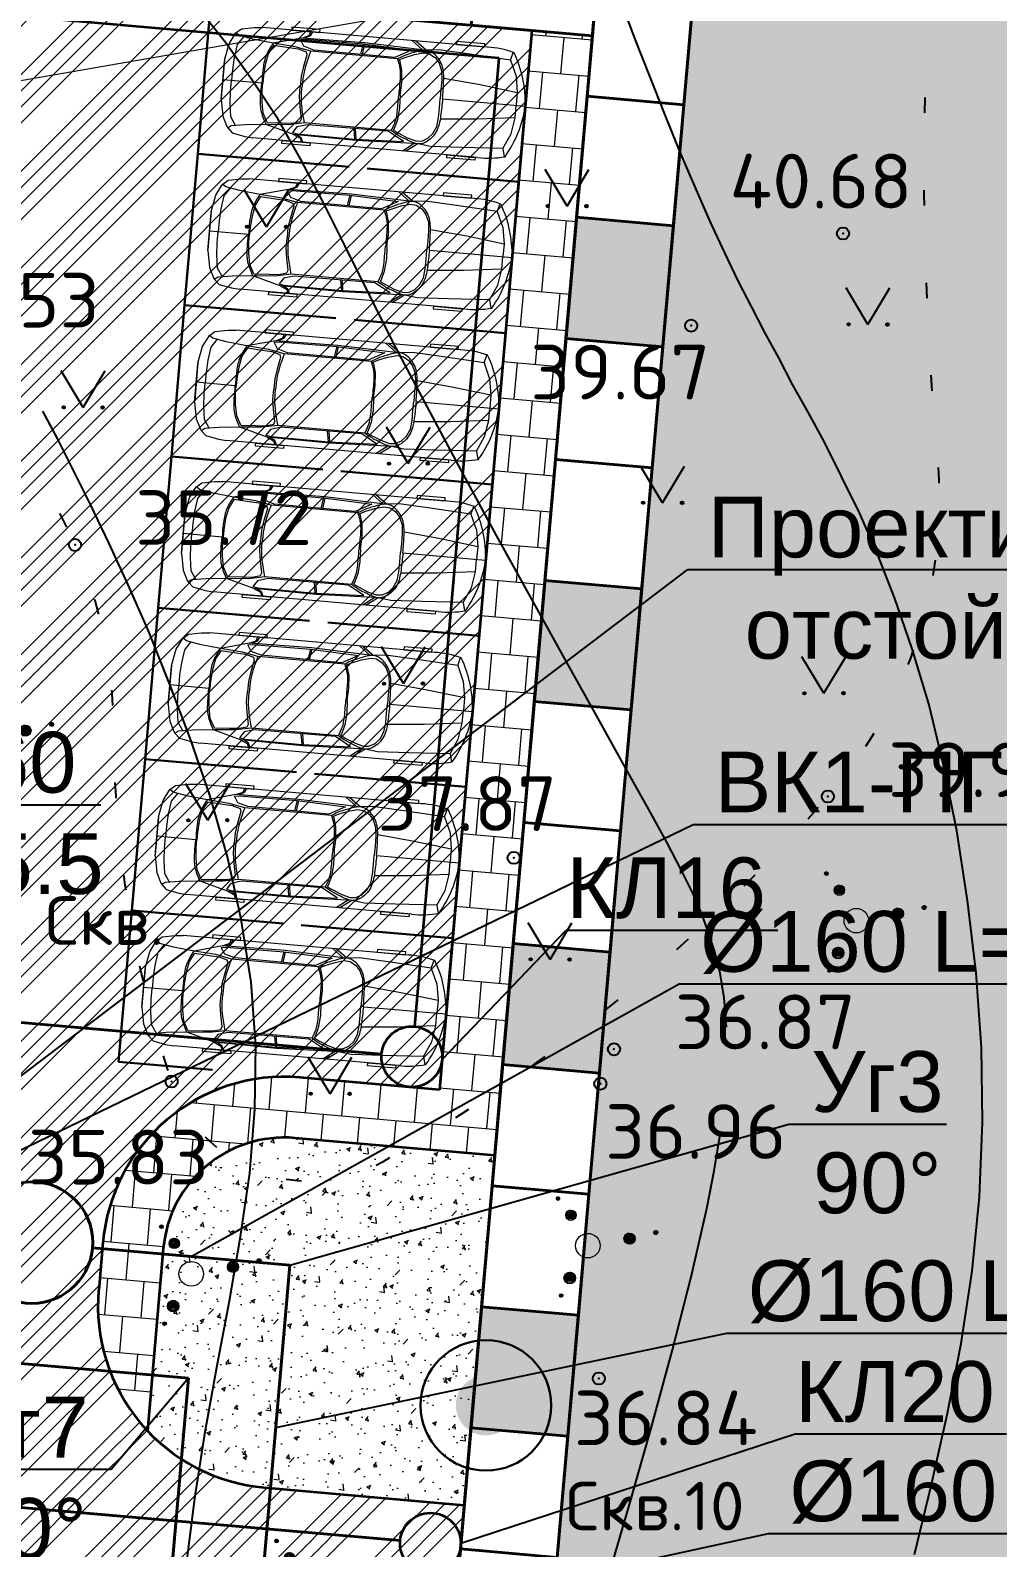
# Model space of a CAD drawing. Extents: x 8328 to 1441992, y -7354 to 642460.
# Drawn here: x 1441924.93 to 1441940.84, y 642307.01 to 642331.98 of the extents above; entities that cross this region are included whole.
import ezdxf
from ezdxf import colors
from ezdxf.entities.mleader import LeaderData, LeaderLine
from ezdxf.math import Vec2, Vec3

# ---------------------------------------------------------------- set-up
doc = ezdxf.new("R2010")
doc.units = 0
doc.header["$MEASUREMENT"] = 0
doc.header["$PDMODE"] = 32
doc.header["$PDSIZE"] = 0.2
for name, pattern in [('APC_PRICKAD', [3.05, 0.51, -2.54]), ('CENTER', [20, 15, -1.7, 1.6, -1.7]), ('CONTI', [0]), ('DASHED', [0.75, 0.5, -0.25])]:
    doc.linetypes.add(name, pattern=pattern)
for name, color, linetype, lineweight in [('02-Проезд', 5, 'Continuous', 35), ('10-Газон', 80, 'Continuous', 35), ('10-Подп.Стенка', 35, 'Continuous', 40), ('11-Штрих-тротуар', 40, 'Continuous', 15), ('15-Машина', 6, 'Continuous', 9), ('19-вода', 5, 'Continuous', 40), ('19-канальяК2', 54, 'Continuous', 40), ('19-скважины', 7, 'Continuous', 30)]:
    doc.layers.add(name, color=color, linetype=linetype, lineweight=lineweight)
for name, color, linetype in [('GOR_BDEFAULT', 212, 'CONTI'), ('PI_OTD', 172, 'CONTI'), ('PI_STDEFAULT', 6, 'CONTI'), ('Скв', 7, 'Continuous')]:
    doc.layers.add(name, color=color, linetype=linetype)
doc.styles.add('2_0-Ариел', font='arial.ttf', dxfattribs={"height": 2})
doc.styles.get("Standard").update_dxf_attribs({"font": 'txt.shx'})
doc.linetypes.add('Вода-1', pattern='A,15,-1,["В1",Standard,S=2,R=0,X=0,Y=-1],-3.3', length=19.3)
doc.linetypes.add('Каналья-К2', pattern='A,20,-4,["К2",Standard,S=2,R=0,X=-2,Y=-1],-2.3', length=26.3)
doc.linetypes.add('Лоток', pattern='A,10,["V",Standard,S=1.5,R=90,X=0,Y=-0.75],0', length=10)

# ---------------------------------------------------------------- blocks, each defined once
blk = doc.blocks.new('007-Маш')
at = {"layer": '15-Машина', "color": 0, "lineweight": 20}
for p, q in [((0, -2.731), (0, 0)), ((-1.459, -0.615), (-1.726, -0.545)), ((1.459, -0.615), (1.726, -0.545)), ((-1.825, -1.415), (-1.825, -8.839)), ((1.825, -1.415), (1.825, -8.839)), ((-1.544, -3.362), (-1.617, -5.458)), ((1.544, -3.362), (1.617, -5.458)), ((-1.573, -5.491), (-1.508, -3.895)), ((-1.508, -3.895), (-1.22, -4.421)), ((1.508, -3.895), (1.22, -4.421)), ((1.573, -5.491), (1.508, -3.895)), ((-1.22, -4.421), (-1.233, -7.09)), ((-1.182, -4.325), (-1.182, -7.192)), ((1.182, -4.325), (1.182, -7.192)), ((1.22, -4.421), (1.233, -7.09)), ((-1.617, -5.458), (-1.592, -7.52)), ((-1.564, -7.398), (-1.573, -5.491)), ((-1.573, -5.491), (-1.226, -5.55)), ((-1.571, -5.448), (-1.225, -5.497)), ((1.571, -5.448), (1.225, -5.497)), ((1.573, -5.491), (1.226, -5.55)), ((1.564, -7.398), (1.573, -5.491)), ((1.617, -5.458), (1.592, -7.52)), ((-1.536, -7.56), (-1.564, -7.398)), ((-1.33, -7.427), (-1.536, -7.56)), ((-1.233, -7.09), (-1.33, -7.427)), ((-1.182, -7.192), (-1.288, -7.713)), ((1.182, -7.192), (1.288, -7.713)), ((1.233, -7.09), (1.33, -7.427)), ((1.33, -7.427), (1.536, -7.56)), ((1.536, -7.56), (1.564, -7.398)), ((-1.592, -7.52), (-1.343, -8.444)), ((-1.288, -7.713), (-1.343, -8.444)), ((1.288, -7.713), (1.343, -8.444)), ((1.592, -7.52), (1.343, -8.444)), ((0, -8.706), (0, -9.996)), ((-0.642, -9.996), (0.613, -9.996)), ((0.642, -9.996), (-0.613, -9.996))]:
    blk.add_line(p, q, dxfattribs=at)
for points in [[(-1.459, -0.615), (-0.953, -0.388), (-0.416, -0.299), (0, -0.299)], [(-0.416, -0.299), (-0.568, -1.544), (-0.676, -2.753)], [(1.459, -0.615), (0.953, -0.388), (0.416, -0.299), (0, -0.299)], [(0.416, -0.299), (0.568, -1.544), (0.676, -2.753)], [(-1.459, -0.615), (-1.541, -1.968), (-1.598, -2.997), (-1.546, -3.414)], [(1.459, -0.615), (1.541, -1.968), (1.598, -2.997), (1.546, -3.414)], [(0, -4.136), (-0.407, -4.117), (-0.821, -4.148), (-1.108, -4.232), (-1.164, -4.26), (-1.255, -4.073), (-1.375, -3.782), (-1.458, -3.488), (-1.442, -3.297), (-1.331, -3.098), (-1.164, -2.95), (-0.921, -2.843), (-0.63, -2.811), (-0.304, -2.811), (0, -2.811)], [(0, -4.136), (0.407, -4.117), (0.821, -4.148), (1.108, -4.232), (1.164, -4.26), (1.255, -4.073), (1.375, -3.782), (1.458, -3.488), (1.442, -3.297), (1.331, -3.098), (1.164, -2.95), (0.921, -2.843), (0.63, -2.811), (0.304, -2.811), (0, -2.811)], [(-1.546, -3.414), (-1.825, -3.789)], [(1.546, -3.414), (1.825, -3.789)], [(-1.55, -3.531), (-1.825, -3.895)], [(1.55, -3.531), (1.825, -3.895)], [(-1.825, -7.191), (-1.684, -7.257), (-1.593, -7.416)], [(-1.592, -7.52), (-1.699, -7.292), (-1.825, -7.245)], [(-1.275, -8.417), (-1.245, -7.919), (-1.224, -7.605), (-1.151, -7.339), (-1.056, -7.305), (-0.666, -7.382), (-0.335, -7.434), (0, -7.434)], [(1.275, -8.417), (1.245, -7.919), (1.224, -7.605), (1.151, -7.339), (1.056, -7.305), (0.666, -7.382), (0.335, -7.434), (0, -7.434)], [(1.592, -7.52), (1.699, -7.292), (1.825, -7.245)], [(1.825, -7.191), (1.684, -7.257), (1.593, -7.416)], [(-1.343, -8.444), (-1.413, -9.127), (-1.491, -9.582), (-1.559, -9.68)], [(-1.275, -8.417), (-0.983, -8.575), (-0.614, -8.644), (-0.24, -8.674), (0, -8.674)], [(1.275, -8.417), (0.983, -8.575), (0.614, -8.644), (0.24, -8.674), (0, -8.674)], [(1.343, -8.444), (1.413, -9.127), (1.491, -9.582), (1.559, -9.68)], [(-0.642, -9.996), (-1.192, -9.891), (-1.52, -9.729), (-1.57, -9.695), (-1.721, -9.529), (-1.799, -9.108), (-1.825, -8.839)], [(0.642, -9.996), (1.192, -9.891), (1.52, -9.729), (1.57, -9.695), (1.721, -9.529), (1.799, -9.108), (1.825, -8.839)], [(-1.467, -9.442), (-1.192, -9.623), (-0.759, -9.684), (-0.365, -9.706), (0, -9.706)], [(1.467, -9.442), (1.192, -9.623), (0.759, -9.684), (0.365, -9.706), (0, -9.706)]]:
    blk.add_lwpolyline(points, dxfattribs=at)
for points in [[(-1.825, -1.5), (-1.923, -1.5), (-1.923, -2.429), (-1.825, -2.429)], [(1.825, -1.5), (1.923, -1.5), (1.923, -2.429), (1.825, -2.429)], [(-1.825, -6.947), (-1.923, -6.947), (-1.923, -7.876), (-1.825, -7.876)], [(1.825, -6.947), (1.923, -6.947), (1.923, -7.876), (1.825, -7.876)]]:
    blk.add_lwpolyline(points, close=True, dxfattribs=at)
for centre, radius, start, end in [((0.205, -3.785), 3.79, 93.0936, 120.4935), ((-0.205, -3.785), 3.79, 59.5065, 86.9064), ((1.25, -1.323), 3.076, 164.8346, 181.7118), ((-1.25, -1.323), 3.076, 358.2882, 15.1654)]:
    blk.add_arc(centre, radius, start, end, dxfattribs=at)
for points, knots in [([(0, -2.731), (-0.189, -2.734), (-0.554, -2.738), (-1.095, -2.788), (-1.412, -3.052), (-1.6, -3.399), (-1.453, -3.764), (-1.326, -4.1), (-1.22, -4.265), (-1.182, -4.325)], [0, 0, 0, 0, 0.570178, 1.099786, 1.585321, 1.734886, 2.255537, 2.628442, 2.839692, 2.839692, 2.839692, 2.839692]), ([(0, -2.731), (0.189, -2.734), (0.554, -2.738), (1.095, -2.788), (1.412, -3.052), (1.6, -3.399), (1.453, -3.764), (1.326, -4.1), (1.22, -4.265), (1.182, -4.325)], [0, 0, 0, 0, 0.570178, 1.099786, 1.585321, 1.734886, 2.255537, 2.628442, 2.839692, 2.839692, 2.839692, 2.839692]), ([(-1.182, -4.325), (-1.081, -4.284), (-0.808, -4.174), (-0.399, -4.182), (-0.108, -4.181), (0, -4.181)], [0, 0, 0, 0, 0.325109, 0.876749, 1.201331, 1.201331, 1.201331, 1.201331]), ([(1.182, -4.325), (1.081, -4.284), (0.808, -4.174), (0.399, -4.182), (0.108, -4.181), (0, -4.181)], [0, 0, 0, 0, 0.325109, 0.876749, 1.201331, 1.201331, 1.201331, 1.201331]), ([(-1.182, -7.192), (-1.003, -7.242), (-0.688, -7.331), (-0.288, -7.378), (-0.074, -7.375), (0, -7.374)], [0, 0, 0, 0, 0.55923, 0.980066, 1.201437, 1.201437, 1.201437, 1.201437]), ([(1.182, -7.192), (1.003, -7.242), (0.688, -7.331), (0.288, -7.378), (0.074, -7.375), (0, -7.374)], [0, 0, 0, 0, 0.55923, 0.980066, 1.201437, 1.201437, 1.201437, 1.201437]), ([(-1.343, -8.444), (-1.197, -8.524), (-0.911, -8.679), (-0.44, -8.711), (-0.141, -8.707), (0, -8.706)], [0, 0, 0, 0, 0.491401, 0.965617, 1.39042, 1.39042, 1.39042, 1.39042]), ([(1.343, -8.444), (1.197, -8.524), (0.911, -8.679), (0.44, -8.711), (0.141, -8.707), (0, -8.706)], [0, 0, 0, 0, 0.491401, 0.965617, 1.39042, 1.39042, 1.39042, 1.39042])]:
    blk.add_open_spline(points, degree=3, knots=knots, dxfattribs=at)
blk = doc.blocks.new('_None')
blk = doc.blocks.new('A$C53CB0419')
at = {"lineweight": 9}
for centre, radius in [((-0.491, 0.774), 0.03), ((-0.492, 0.779), 0.0248), ((-0.495, 0.784), 0.0194), ((-0.497, 0.789), 0.0145), ((-0.5, 0.794), 0.00807), ((-0.279, 0.5), 0.0852), ((-0.281, 0.51), 0.0751), ((-0.284, 0.518), 0.0662), ((-0.287, 0.527), 0.0572), ((-0.289, 0.536), 0.0483), ((-0.291, 0.545), 0.0387), ((-0.292, 0.555), 0.0288), ((-0.293, 0.562), 0.0218), ((-0.297, 0.57), 0.0134), ((0, 0), 0.202), ((0.686, 0.115), 0.0918), ((0.685, 0.124), 0.0829), ((0.681, 0.13), 0.0756), ((0.678, 0.138), 0.0669), ((0.675, 0.147), 0.058), ((0.673, 0.156), 0.0489), ((0.672, 0.165), 0.0401), ((0.671, 0.174), 0.0314), ((0.67, 0.181), 0.0246), ((0.667, 0.188), 0.0173), ((0.664, 0.193), 0.0107), ((1.116, 0.216), 0.0329), ((1.122, 0.22), 0.0269), ((1.126, 0.225), 0.0199), ((1.133, 0.229), 0.0139), ((1.135, 0.234), 0.00789), ((-0.298, -0.533), 0.0949), ((-0.297, -0.522), 0.0842), ((-0.295, -0.512), 0.0745), ((-0.297, -0.502), 0.0645), ((-0.296, -0.493), 0.0548), ((-0.295, -0.483), 0.0452), ((-0.294, -0.475), 0.0377), ((-0.293, -0.466), 0.0294), ((-0.295, -0.459), 0.0222), ((-0.299, -0.452), 0.0145), ((-0.439, -0.82), 0.0296), ((-0.444, -0.825), 0.0228), ((-0.448, -0.829), 0.0172), ((-0.452, -0.832), 0.0122), ((-0.456, -0.835), 0.00717)]:
    blk.add_circle(centre, radius, dxfattribs=at)
blk = doc.blocks.new('A$C18BB02A3')
for q in [(-0.36, 0.6), (0.36, 0.6)]:
    blk.add_line((0, 0), q)
for centre, major_axis, start_param, end_param in [((-0.319, -0.001), (-0.0136, 0.0136), 3.926991, 10.210176), ((-0.315, -0.002), (-0.0109, 0.0109), 3.926991, 10.210176), ((-0.311, -0.002), (-0.00774, 0.00774), 3.926991, 10.210176), ((-0.306, -0.002), (0.00448, 0.00448), 5.497787, 11.780972), ((0.322, -0.001), (-0.0153, 0.0153), 3.926991, 10.210176), ((0.317, -0.001), (-0.0117, 0.0117), 3.926991, 10.210176), ((0.311, -0.001), (-0.00797, 0.00797), 3.926991, 10.210176), ((0.306, -0.001), (0.00424, 0.00424), 5.497787, 11.780972)]:
    blk.add_ellipse(centre, major_axis=major_axis, ratio=1, start_param=start_param, end_param=end_param)

msp = doc.modelspace()

# ---------------------------------------------------------------- hatches: boundary and pattern name
at = {"layer": '10-Газон', "linetype": 'Continuous', "lineweight": 15}
h = msp.add_hatch(dxfattribs=at)
h.set_pattern_fill('GOST_GLASS', color=256, scale=0.1, style=0)
h.set_pattern_definition([(45, (0, 0), (0.84852813742, -1e-16), [0.5, -0.7]), (45, (0.21213, 0), (0.84852813742, -1e-16), [0.2, -1]), (45, (0, 0.21213), (0.84852813742, -1e-16), [0.2, -1])])
h.paths.add_polyline_path([(1441936.029, 642334.742), (1441926.385, 642224.162), (1441924.791, 642224.301), (1441924.958, 642226.214), (1441909.019, 642227.604), (1441909.131, 642228.899), (1441902.157, 642229.507), (1441899.233, 642227.702), (1441905.256, 642222.453), (1441912.693, 642216.35), (1441947.899, 642215.862), (1441947.42, 642256.418), (1441949.219, 642283.982), (1441952.246, 642307.83), (1441956.586, 642342.557), (1441956.921, 642350.939), (1441956.552, 642357.05), (1441953.469, 642359.561), (1441934.165, 642360.189), (1441934.288, 642372.408), (1441935.251, 642373.181), (1441935.304, 642377.314), (1441930.542, 642377.203), (1441914.858, 642378.578), (1441898.221, 642379.285), (1441891.893, 642355.245), (1441892.76, 642352.36), (1441892.081, 642348.153), (1441890.46, 642337.414), (1441894.119, 642339.903), (1441916.329, 642334.453), (1441916.382, 642335.05), (1441934.314, 642333.486), (1441934.435, 642334.881)])
h = msp.add_hatch(dxfattribs=at)
h.set_pattern_fill('AR-CONC', color=256, scale=0.1, style=0)
h.set_pattern_definition([(50, (124.5771, -46.86496), (0.7172601826, -0.06275213498), [0.075, -0.825]), (355, (124.5771, -46.86496), (-0.1387513336, 0.7521921337), [0.06, -0.66]), (100.45144446, (124.63685, -46.8702), (0.57850884673, 0.68943999097), [0.063740192, -0.701142112]), (46.1842, (124.5771, -46.665), (1.06724133067, -0.1655192808), [0.1125, -1.2375]), (96.63563549, (124.666, -46.6788), (0.9346619457, 0.9741186008), [0.095610342, -1.05171376]), (351.18416399, (124.5771, -46.665), (0.93466194505, 0.9741186003), [0.09, -0.990000001]), (21, (124.6771, -46.71496), (0.59690705212, -0.40261889067), [0.075, -0.825]), (326, (124.6771, -46.71496), (0.24331533192, 0.72515004505), [0.06, -0.66]), (71.45144474, (124.7268, -46.7485), (0.84022237673, 0.3225311528), [0.06374019, -0.701142112]), (37.5, (124.57708, -46.86496), (0.012159855317, 0.33289385383), [0, -0.652, 0, -0.67, 0, -0.6625]), (7.5, (124.57708, -46.86496), (0.26306953744, 0.39441171188), [0, -0.382, 0, -0.637, 0, -0.2525]), (327.5, (124.35408, -46.86496), (0.533822436172, -0.022554871734), [0, -0.25, 0, -0.78, 0, -1.035]), (317.5, (124.2541, -46.86496), (0.58318616934, 0.10010498233), [0, -0.325, 0, -0.518, 0, -0.735])])
edge = h.paths.add_edge_path()
edge.add_line((1441927.113, 642311.93), (1441926.852, 642308.931))
edge.add_arc((1441929.685, 642312.316), 4.414, 230.0748, 258.1446)
edge.add_line((1441928.778, 642307.996), (1441932.065, 642307.709))
edge.add_line((1441932.065, 642307.709), (1441932.567, 642313.462))
edge.add_line((1441932.567, 642313.462), (1441929.28, 642313.749))
edge.add_arc((1441929.106, 642311.757), 2, 85.0154, 175.0143)
at = {"layer": '10-Подп.Стенка'}
h = msp.add_hatch(color=256, dxfattribs=at)
h.dxf.hatch_style = 1
h.paths.add_polyline_path([(1441935.334, 642326.772), (1441933.74, 642326.911), (1441933.914, 642328.904), (1441935.508, 642328.765)])
h = msp.add_hatch(color=256, dxfattribs=at)
h.dxf.hatch_style = 1
h.paths.add_polyline_path([(1441934.813, 642320.795), (1441933.219, 642320.934), (1441933.393, 642322.926), (1441934.986, 642322.787)])
h = msp.add_hatch(color=256, dxfattribs=at)
h.dxf.hatch_style = 1
h.paths.add_polyline_path([(1441934.291, 642314.818), (1441932.697, 642314.957), (1441932.871, 642316.949), (1441934.465, 642316.81)])
h = msp.add_hatch(color=256, dxfattribs=at)
h.dxf.hatch_style = 1
h.paths.add_polyline_path([(1441933.77, 642308.84), (1441932.176, 642308.979), (1441932.35, 642310.972), (1441933.944, 642310.833)])
at = {"layer": '11-Штрих-тротуар', "linetype": 'Continuous', "lineweight": 15}
h = msp.add_hatch(dxfattribs=at)
h.set_pattern_fill('ANSI34', color=41, scale=1.5, angle=-6.5e-14, style=0)
edge = h.paths.add_edge_path()
edge.add_line((1441928.411, 642308.051), (1441917.588, 642309.75))
edge.add_arc((1441917.74, 642311.8), 2.055, 265.747, 364.6728)
edge.add_line((1441919.789, 642311.967), (1441913.812, 642312.488))
edge.add_line((1441913.812, 642312.488), (1441915.21, 642328.527))
edge.add_line((1441915.21, 642328.527), (1441920.49, 642328.067))
edge.add_arc((1441919.494, 642328.154), 1, 355.0154, 445.0154)
edge.add_line((1441919.581, 642329.15), (1441910.017, 642329.984))
edge.add_arc((1441909.93, 642328.988), 1, 85.0154, 175.0154)
edge.add_line((1441908.934, 642329.075), (1441914.214, 642328.614))
edge.add_line((1441914.214, 642328.614), (1441912.815, 642312.575))
edge.add_line((1441912.815, 642312.575), (1441906.838, 642313.097))
edge.add_line((1441906.838, 642313.097), (1441906.803, 642312.698))
edge.add_arc((1441908.795, 642312.524), 2, 175.0053, 265.0329)
edge.add_line((1441908.622, 642310.532), (1441911.943, 642306.026))
edge.add_arc((1441910.9, 642294.072), 12, 85.0154, 175.0154)
edge.add_line((1441898.946, 642295.114), (1441894.762, 642295.479))
edge.add_line((1441894.762, 642295.479), (1441895.544, 642304.445))
edge.add_line((1441895.544, 642304.445), (1441892.555, 642304.706))
edge.add_line((1441892.555, 642304.706), (1441893.25, 642312.676))
edge.add_line((1441893.25, 642312.676), (1441900.224, 642312.067))
edge.add_line((1441900.224, 642312.067), (1441901.544, 642327.21))
edge.add_line((1441901.544, 642327.21), (1441896.264, 642327.67))
edge.add_line((1441896.264, 642327.67), (1441896.916, 642335.142))
edge.add_line((1441896.916, 642335.142), (1441933.178, 642331.979))
edge.add_line((1441933.178, 642331.979), (1441931.658, 642314.545))
edge.add_line((1441931.658, 642314.545), (1441929.366, 642314.745))
edge.add_arc((1441929.106, 642311.757), 3, 85.0154, 175.0143)
edge.add_line((1441926.117, 642312.017), (1441926.05, 642311.245))
edge.add_arc((1441929.038, 642310.985), 3, 175.0143, 257.9199)
h = msp.add_hatch(dxfattribs=at)
h.set_pattern_fill('AR-B88', color=13, scale=0.075, angle=175, style=0)
edge = h.paths.add_edge_path()
edge.add_line((1441926.117, 642312.017), (1441926.05, 642311.245))
edge.add_arc((1441929.038, 642310.985), 3, 175.0143, 223.204)
edge.add_line((1441926.852, 642308.931), (1441927.113, 642311.93))
edge.add_arc((1441929.106, 642311.757), 2, 85.0154, 175.0143, ccw=False)
edge.add_line((1441929.28, 642313.749), (1441932.567, 642313.462))
edge.add_line((1441932.567, 642313.462), (1441934.175, 642331.892))
edge.add_line((1441934.175, 642331.892), (1441933.178, 642331.979))
edge.add_line((1441933.178, 642331.979), (1441931.658, 642314.545))
edge.add_line((1441931.658, 642314.545), (1441929.366, 642314.745))
edge.add_arc((1441929.106, 642311.757), 3, 85.0154, 175.0143)
h = msp.add_hatch(dxfattribs=at)
h.set_pattern_fill('ANSI34', color=41, scale=1.5, angle=-6.5e-14, style=0)
edge = h.paths.add_edge_path()
edge.add_arc((1441894.001, 642234.737), 5, -2.6747, 63.0719, ccw=False)
edge.add_arc((1441894.177, 642235.839), 5, 265.0154, 344.5121, ccw=False)
edge.add_arc((1441890.249, 642219.696), 11.695, 42.4224, 72.6202, ccw=False)
edge.add_arc((1441894.177, 642235.839), 9.5, 299.6898, 338.1196)
edge.add_arc((1441907.632, 642230.435), 5, 87.1274, 158.1196, ccw=False)
edge.add_arc((1441907.733, 642232.432), 3, -4.9846, 87.1274, ccw=False)
edge.add_line((1441910.721, 642232.172), (1441910.452, 642229.085))
edge.add_line((1441910.452, 642229.085), (1441925.097, 642227.808))
edge.add_line((1441925.097, 642227.808), (1441932.065, 642307.709))
edge.add_line((1441932.065, 642307.709), (1441928.778, 642307.996))
edge.add_line((1441928.778, 642307.996), (1441917.588, 642309.75))
edge.add_line((1441917.588, 642309.75), (1441908.622, 642310.532))
edge.add_line((1441908.622, 642310.532), (1441911.943, 642306.026))
edge.add_line((1441911.943, 642306.026), (1441921.606, 642305.183))
edge.add_arc((1441921.085, 642299.206), 6, -4.9846, 85.0154, ccw=False)
edge.add_line((1441927.062, 642298.685), (1441926.568, 642293.016))
edge.add_arc((1441923.579, 642293.277), 3, 265.0154, 355.0154, ccw=False)
edge.add_line((1441923.319, 642290.288), (1441923.249, 642290.294))
edge.add_line((1441923.249, 642290.294), (1441920.677, 642260.806))
edge.add_line((1441920.677, 642260.806), (1441920.747, 642260.8))
edge.add_arc((1441920.486, 642257.812), 3, -4.9846, 85.0154, ccw=False)
edge.add_line((1441923.475, 642257.551), (1441922.502, 642246.403))
edge.add_arc((1441916.525, 642246.925), 6, 265.0154, 355.0154, ccw=False)
edge.add_line((1441916.004, 642240.947), (1441900.363, 642242.312))
edge.add_arc((1441900.885, 642248.289), 6, 175.0154, 265.0154, ccw=False)
edge.add_line((1441894.907, 642248.81), (1441898.946, 642295.114))
edge.add_line((1441898.946, 642295.114), (1441894.762, 642295.479))
edge.add_line((1441894.762, 642295.479), (1441890.723, 642249.175))
edge.add_arc((1441900.885, 642248.289), 10.2, 175.0154, 243.072)
at = {"layer": '19-скважины', "extrusion": (0, 0, -1)}
msp.add_hatch(color=256, dxfattribs=at).paths.add_polyline_path([(-1441932.916, 642309.349, -1), (-1441931.928, 642309.349, -1)])

# ---------------------------------------------------------------- linework, layer by layer
at = {"color": 7, "linetype": 'APC_PRICKAD', "ltscale": 0.5, "flags": 128}
msp.add_lwpolyline([(1441950.36, 642344.35, 0.281539), (1441944.999, 642345.922, 0.270419), (1441941.191, 642342.063, 0.086447), (1441939.851, 642324.967, -0.205579), (1441938.05, 642319.37, -0.083486), (1441930.723, 642313.354, -0.474145), (1441927.25, 642314.68, -0.079097), (1441926.297, 642320.484, 0.101588), (1441925.66, 642323.51, 0.143653), (1441923.099, 642326.58, 0.074848), (1441917.937, 642345.972), (1441920.69, 642353.6), (1441926.96, 642357.74)], format="xyb", dxfattribs=at)
at = {"color": 8, "linetype": 'Continuous', "lineweight": 9}
msp.add_lwpolyline([(1441983.667, 642341.384), (1441873.626, 642322.267)], dxfattribs=at)
at = {"layer": '02-Проезд', "color": 82, "linetype": 'Лоток', "ltscale": 0.5}
for q in [(1441906.237, 642333.827), (1441931.247, 642315.585)]:
    msp.add_line((1441932.637, 642331.525), q, dxfattribs=at)
at = {"layer": '02-Проезд'}
for p, q in [((1441933.178, 642331.979), (1441931.658, 642314.545)), ((1441931.658, 642314.545), (1441929.366, 642314.745)), ((1441932.567, 642313.462), (1441929.28, 642313.749)), ((1441926.118, 642312.028), (1441926.05, 642311.245)), ((1441927.113, 642311.93), (1441926.852, 642308.931)), ((1441928.778, 642307.996), (1441932.065, 642307.709))]:
    msp.add_line(p, q, dxfattribs=at)
at = {"layer": '02-Проезд', "linetype": 'Continuous'}
for centre in [(1441931.203, 642315.087), (1441931.509, 642307.08)]:
    msp.add_circle(centre, 0.5, dxfattribs=at)
at = {"layer": '02-Проезд'}
for centre, radius, start, end in [((1441929.106, 642311.757), 3, 85.0154, 175.0143), ((1441929.106, 642311.757), 2, 85.0154, 175.0143), ((1441929.038, 642310.985), 3, 175.0143, 265.0154)]:
    msp.add_arc(centre, radius, start, end, dxfattribs=at)
at = {"layer": '02-Проезд', "linetype": 'CENTER', "lineweight": 15, "ltscale": 0.2}
msp.add_arc((1441921.085, 642299.206), 8.1, 355.0154, 85.0154, dxfattribs=at)
at = {"layer": '10-Подп.Стенка'}
for p, q in [((1441936.029, 642334.742), (1441926.385, 642224.162)), ((1441934.175, 642331.892), (1441916.243, 642333.456)), ((1441934.175, 642331.892), (1441925.097, 642227.808))]:
    msp.add_line(p, q, dxfattribs=at)
for points in [[(1441934.175, 642331.892), (1441932.182, 642332.066), (1441932.321, 642333.66), (1441934.314, 642333.486)], [(1441934.088, 642330.896), (1441934.261, 642332.889), (1441935.855, 642332.75), (1441935.682, 642330.757)], [(1441933.914, 642328.904), (1441934.088, 642330.896), (1441935.682, 642330.757), (1441935.508, 642328.765)], [(1441933.74, 642326.911), (1441933.914, 642328.904), (1441935.508, 642328.765), (1441935.334, 642326.772)], [(1441933.566, 642324.919), (1441933.74, 642326.911), (1441935.334, 642326.772), (1441935.16, 642324.78)], [(1441933.393, 642322.926), (1441933.566, 642324.919), (1441935.16, 642324.78), (1441934.986, 642322.787)], [(1441933.219, 642320.934), (1441933.393, 642322.926), (1441934.986, 642322.787), (1441934.813, 642320.795)], [(1441933.045, 642318.942), (1441933.219, 642320.934), (1441934.813, 642320.795), (1441934.639, 642318.803)], [(1441932.871, 642316.949), (1441933.045, 642318.942), (1441934.639, 642318.803), (1441934.465, 642316.81)], [(1441932.697, 642314.957), (1441932.871, 642316.949), (1441934.465, 642316.81), (1441934.291, 642314.818)], [(1441932.524, 642312.964), (1441932.697, 642314.957), (1441934.291, 642314.818), (1441934.118, 642312.825)], [(1441932.35, 642310.972), (1441932.524, 642312.964), (1441934.118, 642312.825), (1441933.944, 642310.833)], [(1441932.176, 642308.979), (1441932.35, 642310.972), (1441933.944, 642310.833), (1441933.77, 642308.84)], [(1441932.002, 642306.987), (1441932.176, 642308.979), (1441933.77, 642308.84), (1441933.596, 642306.848)]]:
    msp.add_lwpolyline(points, close=True, dxfattribs=at)
at = {"layer": '15-Машина', "color": 6, "linetype": 'DASHED', "lineweight": 30, "ltscale": 5}
for points in [[(1441927.681, 642329.949), (1441927.898, 642332.44), (1441933.178, 642331.979), (1441932.961, 642329.489)], [(1441927.464, 642327.459), (1441927.681, 642329.949), (1441932.961, 642329.489), (1441932.744, 642326.998)], [(1441927.247, 642324.968), (1441927.464, 642327.459), (1441932.744, 642326.998), (1441932.527, 642324.508)], [(1441927.029, 642322.478), (1441927.247, 642324.968), (1441932.527, 642324.508), (1441932.309, 642322.017)], [(1441926.812, 642319.987), (1441927.029, 642322.478), (1441932.309, 642322.017), (1441932.092, 642319.527)], [(1441926.595, 642317.496), (1441926.812, 642319.987), (1441932.092, 642319.527), (1441931.875, 642317.036)], [(1441926.378, 642315.006), (1441926.595, 642317.496), (1441931.875, 642317.036), (1441931.658, 642314.545)]]:
    msp.add_lwpolyline(points, close=True, dxfattribs=at)
at = {"layer": '19-вода', "linetype": 'Вода-1', "ltscale": 0.6}
for p, q in [((1441925.949, 642311.941), (1441929.198, 642311.658)), ((1441928.568, 642304.435), (1441929.198, 642311.658)), ((1441913.136, 642311.051), (1441927.529, 642309.796)), ((1441927.073, 642304.566), (1441927.529, 642309.796))]:
    msp.add_line(p, q, dxfattribs=at)
at = {"layer": '19-вода'}
msp.add_circle((1441924.952, 642312.028, -0.379), 1, dxfattribs=at)
at = {"layer": '19-канальяК2', "linetype": 'Каналья-К2', "ltscale": 0.5}
for p, q in [((1441904.803, 642317.39), (1441930.705, 642315.13)), ((1441904.113, 642309.47), (1441931.01, 642307.124))]:
    msp.add_line(p, q, dxfattribs=at)
at = {"layer": '19-скважины', "extrusion": (0, 0, -1)}
msp.add_circle((-1441932.422, 642309.349), 1.074, dxfattribs=at)
msp.add_circle((-1441932.422, 642309.349), 1.074, dxfattribs=at)
at = {"layer": 'GOR_BDEFAULT', "color": 212}
for points in [[(1441936.382, 642315.575, 7.15), (1441936.344, 642316.055, 7.15), (1441936.278, 642316.464, 7.15), (1441936.192, 642316.812, 7.15), (1441936.087, 642317.131, 7.15), (1441935.972, 642317.449, 7.15), (1441935.827, 642317.777, 7.15), (1441935.641, 642318.154, 7.15), (1441935.404, 642318.61, 7.15), (1441935.106, 642319.156, 7.15), (1441934.725, 642319.83, 7.15), (1441934.272, 642320.653, 7.15), (1441933.748, 642321.585, 7.15), (1441933.182, 642322.606, 7.15), (1441932.595, 642323.667, 7.15), (1441932.019, 642324.729, 7.15), (1441931.462, 642325.78, 7.15), (1441930.947, 642326.752, 7.15), (1441930.503, 642327.635, 7.15), (1441930.101, 642328.439, 7.15), (1441929.729, 642329.183, 7.15), (1441929.369, 642329.868, 7.15), (1441928.998, 642330.522, 7.15), (1441928.589, 642331.146, 7.15), (1441928.139, 642331.779, 7.15), (1441927.629, 642332.421, 7.15)], [(1441939.477, 642306.892, 9.15), (1441939.749, 642308.027, 9.15), (1441940.011, 642309.191, 9.15), (1441940.243, 642310.365, 9.15), (1441940.425, 642311.558, 9.15), (1441940.546, 642312.78, 9.15), (1441940.596, 642314.011, 9.15), (1441940.577, 642315.24, 9.15), (1441940.488, 642316.469, 9.15), (1441940.35, 642317.657, 9.15), (1441940.172, 642318.805, 9.15), (1441939.955, 642319.891, 9.15), (1441939.709, 642320.898, 9.15), (1441939.435, 642321.803, 9.15), (1441939.152, 642322.629, 9.15), (1441938.861, 642323.375, 9.15), (1441938.57, 642324.04, 9.15), (1441938.271, 642324.646, 9.15), (1441937.992, 642325.201, 9.15), (1441937.724, 642325.697, 9.15), (1441937.467, 642326.153, 9.15), (1441937.241, 642326.59, 9.15), (1441937.014, 642327.006, 9.15), (1441936.798, 642327.423, 9.15), (1441936.571, 642327.86, 9.15), (1441936.354, 642328.316, 9.15), (1441936.116, 642328.823, 9.15), (1441935.877, 642329.379, 9.15), (1441935.618, 642329.975, 9.15), (1441935.368, 642330.601, 9.15), (1441935.118, 642331.227, 9.15), (1441934.879, 642331.834, 9.15), (1441934.66, 642332.421, 9.15)], [(1441927.489, 642306.686, 5.15), (1441927.631, 642307.818, 5.15), (1441927.804, 642308.911, 5.15), (1441927.997, 642310.004, 5.15), (1441928.201, 642311.068, 5.15), (1441928.384, 642312.131, 5.15), (1441928.538, 642313.173, 5.15), (1441928.622, 642314.224, 5.15), (1441928.635, 642315.265, 5.15), (1441928.559, 642316.314, 5.15), (1441928.393, 642317.351, 5.15), (1441928.167, 642318.378, 5.15), (1441927.882, 642319.374, 5.15), (1441927.557, 642320.329, 5.15), (1441927.212, 642321.243, 5.15), (1441926.869, 642322.098, 5.15), (1441926.537, 642322.853, 5.15), (1441926.216, 642323.548, 5.15), (1441925.917, 642324.174, 5.15), (1441925.628, 642324.749, 5.15), (1441925.37, 642325.265, 5.15), (1441925.133, 642325.712, 5.15)], [(1441933.373, 642302.617, 7.15), (1441933.542, 642303.32, 7.15), (1441933.759, 642304.133, 7.15), (1441934.063, 642305.198, 7.15), (1441934.404, 642306.403, 7.15), (1441934.774, 642307.679, 7.15), (1441935.144, 642308.975, 7.15), (1441935.494, 642310.261, 7.15), (1441935.805, 642311.486, 7.15), (1441936.058, 642312.59, 7.15), (1441936.178, 642313.212, 7.15), (1441936.27, 642313.773, 7.15)]]:
    msp.add_polyline3d(points, dxfattribs=at)
at = {"layer": 'PI_STDEFAULT', "color": 7}
for p in [(1441938.299, 642328.637, 9.83), (1441935.8, 642327.12, 39.67), (1441925.66, 642323.51, 35.72), (1441938.05, 642319.37, 39.9), (1441932.88, 642318.36, 37.87), (1441934.53, 642315.21, 36.87), (1441927.25, 642314.68, 35.83), (1441934.306, 642314.643, 6.11), (1441934.28, 642309.79, 36.84)]:
    msp.add_point(p, dxfattribs=at)

# ---------------------------------------------------------------- block references
at = {"color": 7, "linetype": 'Continuous'}
for name, p in [('A$C18BB02A3', (1441933.757, 642329.088)), ('A$C18BB02A3', (1441928.811, 642328.749)), ('A$C18BB02A3', (1441938.709, 642327.141)), ('A$C18BB02A3', (1441925.794, 642325.774)), ('A$C18BB02A3', (1441931.145, 642324.85)), ('A$C18BB02A3', (1441935.329, 642324.206)), ('A$C18BB02A3', (1441931.064, 642321.231)), ('A$C18BB02A3', (1441937.984, 642321.071)), ('A$C53CB0419', (1441924.159, 642320.34)), ('A$C18BB02A3', (1441927.846, 642318.98)), ('A$C53CB0419', (1441938.518, 642317.327)), ('A$C18BB02A3', (1441933.478, 642316.689)), ('A$C18BB02A3', (1441929.857, 642314.478)), ('A$C53CB0419', (1441934.1, 642311.978)), ('A$C53CB0419', (1441927.573, 642311.514)), ('A$C53CB0419', (1441929.468, 642306.341))]:
    msp.add_blockref(name, p, dxfattribs=at)
at = {"layer": '15-Машина', "color": 6, "lineweight": 30, "xscale": 0.4999999999999998, "yscale": 0.4999999999999998, "zscale": 0.4999999999999998, "rotation": 265.0154292533021}
for p in [(1441933.07, 642330.734, -0.061), (1441932.852, 642328.243, -0.061), (1441932.635, 642325.753, -0.061), (1441932.418, 642323.262, -0.061), (1441932.201, 642320.772, -0.061), (1441931.984, 642318.281, -0.061), (1441931.766, 642315.791, -0.061)]:
    msp.add_blockref('007-Маш', p, dxfattribs=at)

# ---------------------------------------------------------------- texts
at = {"layer": '19-скважины'}
msp.add_text('Скв.10', height=0.8, dxfattribs=at).set_placement((1441933.732, 642307.292))
at = {"layer": 'PI_OTD', "color": 7}
for s, p in [('40.68', (1441936.43, 642329.049)), ('35.53', (1441923.104, 642327.088)), ('39.67', (1441933.151, 642325.905)), ('35.72', (1441926.65, 642323.51)), ('39.90', (1441939.04, 642319.36)), ('37.87', (1441930.636, 642318.803)), ('36.87', (1441935.53, 642315.21)), ('36.96', (1441934.382, 642313.406)), ('35.83', (1441924.883, 642312.984)), ('36.84', (1441933.868, 642308.692))]:
    msp.add_text(s, height=0.9, dxfattribs=at).set_placement(p)
at = {"layer": 'Скв', "color": 7}
msp.add_text('Скв.', height=0.8, dxfattribs=at).set_placement((1441925.167, 642316.928, 2.03))

# ---------------------------------------------------------------- leaders
at = {"layer": '19-вода', "lineweight": 30}
ml = msp.add_multileader_mtext('Standard', dxfattribs=at)
ml.set_content('%%C160\\PL=22.0', color=256, style='2_0-Ариел')
ml.set_leader_properties()
ml.set_arrow_properties(name='NONE')
ml.build(insert=Vec2(0, 0))
ml.multileader.update_dxf_attribs({"text_left_attachment_type": 6, "text_right_attachment_type": 6, "dogleg_length": 0.36, "arrow_head_size": 0.09})
ctx = ml.context
ctx.base_point, ctx.char_height, ctx.arrow_head_size, ctx.landing_gap_size, ctx.plane_origin = Vec3(1441926.58, 642342.733, 12.65), 1, 0.09, 0.045, Vec3(1441945.818, 642354.417, 12.65)
ctx.left_attachment, ctx.right_attachment, ctx.text_align_type = 6, 6, 1
notes = []
notes.append((ctx, [(1, (1, 1, 0), (1441926.22, 642342.733, 12.65), (1, 0), 0.36, [(0, [(1441914.99, 642330.465, 12.65)], 0, [])])]))
ctx.mtext.insert, ctx.mtext.alignment, ctx.mtext.flow_direction = Vec3(1441928.696, 642343.933, 12.65), 2, 5
ml = msp.add_multileader_mtext('Standard', dxfattribs=at)
ml.set_content('Проектируемый колодец-\\Pотстойник "КО-1" %%C1.0м', color=256, style='2_0-Ариел')
ml.set_leader_properties()
ml.set_arrow_properties(name='NONE')
ml.build(insert=Vec2(0, 0))
ml.multileader.update_dxf_attribs({"text_left_attachment_type": 6, "text_right_attachment_type": 6, "dogleg_length": 0.36, "arrow_head_size": 0.09})
ctx = ml.context
ctx.base_point, ctx.char_height, ctx.arrow_head_size, ctx.landing_gap_size, ctx.plane_origin = Vec3(1441936.105, 642323.106), 1, 0.09, 0.045, Vec3(1441975.817, 642332.852)
ctx.left_attachment, ctx.right_attachment, ctx.text_align_type = 6, 6, 1
notes.append((ctx, [(1, (1, 1, 0), (1441935.745, 642323.106), (1, 0), 0.36, [(0, [(1441923.934, 642314.134)], 0, [])])]))
ctx.mtext.insert, ctx.mtext.alignment, ctx.mtext.flow_direction = Vec3(1441944.368, 642324.306), 2, 5
ml = msp.add_multileader_mtext('Standard', dxfattribs=at)
ml.set_content('%%C160\\PL=15.5', color=256, style='2_0-Ариел')
ml.set_leader_properties()
ml.set_arrow_properties(name='NONE')
ml.build(insert=Vec2(0, 0))
ml.multileader.update_dxf_attribs({"text_left_attachment_type": 6, "text_right_attachment_type": 6, "dogleg_length": 0.36, "arrow_head_size": 0.09})
ctx = ml.context
ctx.base_point, ctx.char_height, ctx.arrow_head_size, ctx.landing_gap_size, ctx.plane_origin = Vec3(1441921.852, 642319.233), 1, 0.09, 0.045, Vec3(1441941.135, 642331.373)
ctx.left_attachment, ctx.right_attachment, ctx.text_align_type = 6, 6, 1
notes.append((ctx, [(1, (1, 1, 0), (1441921.492, 642319.233), (1, 0), 0.36, [(0, [(1441918.787, 642310.558)], 0, [])])]))
ctx.mtext.insert, ctx.mtext.alignment, ctx.mtext.flow_direction = Vec3(1441923.974, 642320.433), 2, 5
ml = msp.add_multileader_mtext('Standard', dxfattribs=at)
ml.set_content('ВК1-ПГ', color=256, style='2_0-Ариел')
ml.set_leader_properties()
ml.set_arrow_properties(name='NONE')
ml.build(insert=Vec2(0, 0))
ml.multileader.update_dxf_attribs({"text_left_attachment_type": 6, "text_right_attachment_type": 6, "dogleg_length": 0.36, "arrow_head_size": 0.09})
ctx = ml.context
ctx.base_point, ctx.char_height, ctx.arrow_head_size, ctx.landing_gap_size, ctx.plane_origin = Vec3(1441936.191, 642318.91, 9.15), 1, 0.09, 0.045, Vec3(1441953.27, 642325.198, 9.15)
ctx.left_attachment, ctx.right_attachment, ctx.text_align_type = 6, 6, 1
notes.append((ctx, [(1, (1, 1, 0), (1441935.831, 642318.91, 9.15), (1, 0), 0.36, [(0, [(1441923.988, 642313.177, 9.15)], 0, [])])]))
ctx.mtext.insert, ctx.mtext.alignment, ctx.mtext.flow_direction = Vec3(1441938.559, 642320.11, 9.15), 2, 5
ml = msp.add_multileader_mtext('Standard', dxfattribs=at)
ml.set_content('%%C160 L=4.3', color=256, style='2_0-Ариел')
ml.set_leader_properties()
ml.set_arrow_properties(name='NONE')
ml.build(insert=Vec2(0, 0))
ml.multileader.update_dxf_attribs({"text_left_attachment_type": 6, "text_right_attachment_type": 6, "dogleg_length": 0.36, "arrow_head_size": 0.09})
ctx = ml.context
ctx.base_point, ctx.char_height, ctx.arrow_head_size, ctx.landing_gap_size, ctx.plane_origin = Vec3(1441935.962, 642316.286), 1, 0.09, 0.045, Vec3(1441954.643, 642330.509)
ctx.left_attachment, ctx.right_attachment, ctx.text_align_type = 6, 6, 1
notes.append((ctx, [(1, (1, 1, 0), (1441935.602, 642316.286), (1, 0), 0.36, [(0, [(1441927.573, 642311.8)], 0, [])])]))
ctx.mtext.insert, ctx.mtext.alignment, ctx.mtext.flow_direction = Vec3(1441939.618, 642317.486), 2, 5
ml = msp.add_multileader_mtext('Standard', dxfattribs=at)
ml.set_content('Уг3\\P90%%D', color=256, style='2_0-Ариел')
ml.set_leader_properties()
ml.set_arrow_properties(name='NONE')
ml.build(insert=Vec2(0, 0))
ml.multileader.update_dxf_attribs({"text_left_attachment_type": 6, "text_right_attachment_type": 6, "dogleg_length": 0.36, "arrow_head_size": 0.09})
ctx = ml.context
ctx.base_point, ctx.char_height, ctx.arrow_head_size, ctx.landing_gap_size, ctx.plane_origin = Vec3(1441937.768, 642313.979, 7.15), 1, 0.09, 0.045, Vec3(1441954.844, 642331.372, 7.15)
ctx.left_attachment, ctx.right_attachment, ctx.text_align_type = 6, 6, 1
notes.append((ctx, [(1, (1, 1, 0), (1441937.408, 642313.979, 7.15), (1, 0), 0.36, [(0, [(1441929.198, 642311.658, 7.15)], 0, [])])]))
ctx.mtext.insert, ctx.mtext.alignment, ctx.mtext.flow_direction = Vec3(1441938.865, 642315.179, 7.15), 2, 5
ml = msp.add_multileader_mtext('Standard', dxfattribs=at)
ml.set_content('%%C160 L=8.0', color=256, style='2_0-Ариел')
ml.set_leader_properties()
ml.set_arrow_properties(name='NONE')
ml.build(insert=Vec2(0, 0))
ml.multileader.update_dxf_attribs({"text_left_attachment_type": 6, "text_right_attachment_type": 6, "dogleg_length": 0.36, "arrow_head_size": 0.09})
ctx = ml.context
ctx.base_point, ctx.char_height, ctx.arrow_head_size, ctx.landing_gap_size, ctx.plane_origin = Vec3(1441936.749, 642310.536, 9.15), 1, 0.09, 0.045, Vec3(1441951.319, 642319.448, 9.15)
ctx.left_attachment, ctx.right_attachment, ctx.text_align_type = 6, 6, 1
notes.append((ctx, [(1, (1, 1, 0), (1441936.389, 642310.536, 9.15), (1, 0), 0.36, [(0, [(1441928.964, 642308.983, 9.15)], 0, [])])]))
ctx.mtext.insert, ctx.mtext.alignment, ctx.mtext.flow_direction = Vec3(1441940.403, 642311.736, 9.15), 2, 5
ml = msp.add_multileader_mtext('Standard', dxfattribs=at)
ml.set_content('Уг7\\P90%%D', color=256, style='2_0-Ариел')
ml.set_leader_properties()
ml.set_arrow_properties(name='NONE')
ml.build(insert=Vec2(0, 0))
ml.multileader.update_dxf_attribs({"text_left_attachment_type": 6, "text_right_attachment_type": 6, "dogleg_length": 0.36, "arrow_head_size": 0.09})
ctx = ml.context
ctx.base_point, ctx.char_height, ctx.arrow_head_size, ctx.landing_gap_size, ctx.plane_origin = Vec3(1441923.703, 642308.291), 1, 0.09, 0.045, Vec3(1441937.589, 642317.541)
ctx.left_attachment, ctx.right_attachment, ctx.text_align_type = 6, 6, 1
notes.append((ctx, [(0, (1, 1, 0), (1441926.256, 642308.291), (-1, 0), 0.36, [(0, [(1441927.529, 642309.796)], 0, [])])]))
ctx.mtext.insert, ctx.mtext.alignment, ctx.mtext.flow_direction = Vec3(1441924.799, 642309.491), 2, 5
ml = msp.add_multileader_mtext('Standard', dxfattribs=at)
ml.set_content('%%C160 L=6.0', color=256, style='2_0-Ариел')
ml.set_leader_properties()
ml.set_arrow_properties(name='NONE')
ml.build(insert=Vec2(0, 0))
ml.multileader.update_dxf_attribs({"text_left_attachment_type": 6, "text_right_attachment_type": 6, "dogleg_length": 0.36, "arrow_head_size": 0.09})
ctx = ml.context
ctx.base_point, ctx.char_height, ctx.arrow_head_size, ctx.landing_gap_size, ctx.plane_origin = Vec3(1441937.435, 642307.242), 1, 0.09, 0.045, Vec3(1441952.939, 642316.584)
ctx.left_attachment, ctx.right_attachment, ctx.text_align_type = 6, 6, 1
notes.append((ctx, [(1, (1, 1, 0), (1441937.075, 642307.242), (1, 0), 0.36, [(0, [(1441927.118, 642305.08)], 0, [])])]))
ctx.mtext.insert, ctx.mtext.alignment, ctx.mtext.flow_direction = Vec3(1441941.088, 642308.442), 2, 5
at = {"layer": '19-канальяК2', "lineweight": 30}
ml = msp.add_multileader_mtext('Standard', dxfattribs=at)
ml.set_content('КЛ16', color=256, style='2_0-Ариел')
ml.set_leader_properties()
ml.set_arrow_properties(name='NONE')
ml.build(insert=Vec2(0, 0))
ml.multileader.update_dxf_attribs({"text_left_attachment_type": 6, "text_right_attachment_type": 6, "dogleg_length": 0, "arrow_head_size": 0.5})
ctx = ml.context
ctx.base_point, ctx.char_height, ctx.arrow_head_size, ctx.landing_gap_size, ctx.plane_origin = Vec3(1441933.743, 642317.168), 1, 0.5, 0.09, Vec3(1442005.441, 642378.499)
ctx.left_attachment, ctx.right_attachment, ctx.text_align_type = 6, 6, 1
notes.append((ctx, [(0, (1, 1, 0), (1441933.743, 642317.168), (1, 0), 0, [(0, [(1441931.701, 642315.044)], 0, [])])]))
ctx.mtext.insert, ctx.mtext.alignment, ctx.mtext.flow_direction = Vec3(1441935.388, 642318.368), 2, 5
ml = msp.add_multileader_mtext('Standard', dxfattribs=at)
ml.set_content('КЛ20', color=256, style='2_0-Ариел')
ml.set_leader_properties()
ml.set_arrow_properties(name='NONE')
ml.build(insert=Vec2(0, 0))
ml.multileader.update_dxf_attribs({"text_left_attachment_type": 6, "text_right_attachment_type": 6, "dogleg_length": 0, "arrow_head_size": 0.5})
ctx = ml.context
ctx.base_point, ctx.char_height, ctx.arrow_head_size, ctx.landing_gap_size, ctx.plane_origin = Vec3(1441937.509, 642308.878), 1, 0.5, 0.09, Vec3(1442004.641, 642369.813)
ctx.left_attachment, ctx.right_attachment, ctx.text_align_type = 6, 6, 1
notes.append((ctx, [(0, (1, 1, 0), (1441937.509, 642308.878), (1, 0), 0, [(0, [(1441932.009, 642307.08)], 0, [])])]))
ctx.mtext.insert, ctx.mtext.alignment, ctx.mtext.flow_direction = Vec3(1441939.152, 642310.078), 2, 5
for ctx, leaders in notes:
    for number, flags, end, landing, length, lines in leaders:
        leader = LeaderData()
        leader.index, (leader.has_last_leader_line, leader.has_dogleg_vector, leader.attachment_direction) = number, flags
        leader.last_leader_point, leader.dogleg_vector, leader.dogleg_length = Vec3(end), Vec3(landing), length
        for number, points, colour, breaks in lines:
            line = LeaderLine()
            line.index, line.vertices, line.color, line.breaks = number, Vec3.list(points), colors.encode_raw_color(colour), breaks
            leader.lines.append(line)
        ctx.leaders.append(leader)

doc.saveas('drawing.dxf')
